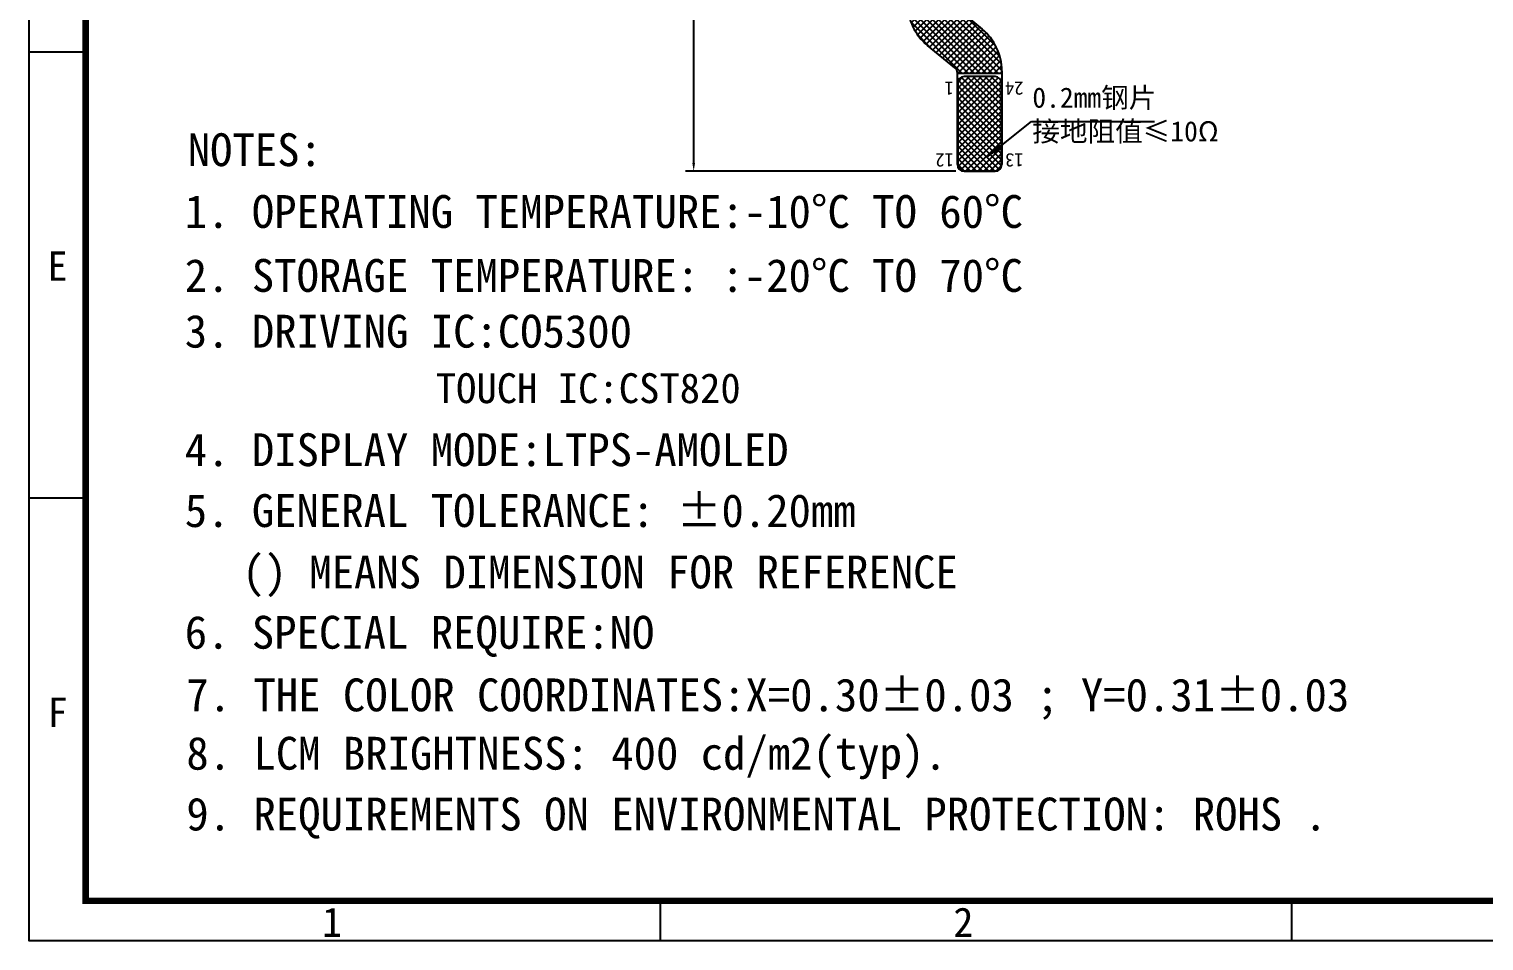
# Model space of a CAD drawing. Header units: millimetres. Extents: x 1387 to 2553, y -68 to 207.
# Drawn here: x 1793.7 to 1901.6, y -66.4 to 1.2 of the extents above; entities that cross this region are included whole.
import ezdxf

# ---------------------------------------------------------------- set-up
doc = ezdxf.new("R2010")
doc.units = ezdxf.units.MM
for name, color, linetype in [('035', 5, 'Continuous'), ('DIM', 3, 'Continuous'), ('DIM（标注）', 3, 'Continuous')]:
    doc.layers.add(name, color=color, linetype=linetype)
doc.layers.add('图框', color=7, linetype='Continuous', lineweight=0)
doc.styles.add('NOTE', font='ROMANS.shx', dxfattribs={"width": 0.8, "bigfont": 'EXTFONT.shx'})
doc.styles.add('宋体', font='')
doc.styles.add('彩云', font='')
doc.styles.get('宋体').set_extended_font_data('SimSun')
doc.styles.get('彩云').set_extended_font_data('KaiTi_GB2312')
doc.dimstyles.new('STANDARD$0', dxfattribs={"dimtxt": 2, "dimasz": 2, "dimexe": 0.4, "dimexo": 0.4, "dimgap": 0.4, "dimtad": 1, "dimzin": 0, "dimdsep": 46, "dimtxsty": '宋体', "dimcen": 0.4, "dimclrd": 256, "dimclre": 256, "dimclrt": 256, "dimadec": 0, "dimazin": 0, "dimtfac": 1, "dimtofl": 0, "dimtmove": 0, "dimatfit": 3, "dimfxl": 1, "dimtolj": 1, "dimtzin": 0, "dimarcsym": 0})
doc.dimstyles.new('STANDARD$7', dxfattribs={"dimtxt": 1.5, "dimasz": 1.25, "dimexe": 0.25, "dimexo": 0.25, "dimgap": 0.25, "dimtad": 0, "dimzin": 0, "dimdsep": 46, "dimtxsty": 'NOTE', "dimcen": 0.5, "dimclrd": 256, "dimclre": 5, "dimclrt": 256, "dimazin": 0, "dimtfac": 1, "dimtmove": 0, "dimatfit": 1, "dimfxl": 1, "dimtolj": 1, "dimtzin": 0, "dimarcsym": 0})

# ---------------------------------------------------------------- blocks, each defined once
blk = doc.blocks.new('*D66')
at = {"layer": 'Defpoints', "color": 0, "linetype": 'Continuous'}
for p in [(1857, 52.24, 0.22), (1842.99, -9.3), (1863.03, -9.3, 0.22)]:
    blk.add_point(p, dxfattribs=at)
at = {"layer": 'DIM（标注）', "color": 3, "linetype": 'Continuous', "lineweight": -2}
for p, q in [((1856.4, 52.24), (1842.39, 52.24)), ((1842.99, 51.64), (1842.99, 40.35)), ((1842.99, -8.7), (1842.99, 29.66)), ((1862.43, -9.3), (1842.39, -9.3))]:
    blk.add_line(p, q, dxfattribs=at)
at = {"layer": 'DIM（标注）', "color": 3, "linetype": 'Continuous'}
for points in [[(1842.89, 51.64), (1843.09, 51.64), (1842.99, 52.24)], [(1842.89, -8.7), (1843.09, -8.7), (1842.99, -9.3)]]:
    blk.add_solid(points, dxfattribs=at)
at = {"layer": 'DIM（标注）', "color": 3, "linetype": 'Continuous', "insert": (1842.99, 35.01), "char_height": 1.5, "attachment_point": 5, "rotation": 90, "style": '宋体'}
blk.add_mtext('61.54±0.5', dxfattribs=at)

msp = doc.modelspace()

# ---------------------------------------------------------------- hatches: boundary and pattern name
at = {"layer": '035'}
h = msp.add_hatch(dxfattribs=at)
h.set_pattern_fill('ANSI37', color=2, scale=0.1, angle=180, style=0)
h.set_pattern_definition([(225, (1897.7476, 134.6294), (0.2245064, -0.2245064), []), (315, (1897.7476, 134.6294), (0.2245064, 0.2245064), [])])
edge = h.paths.add_edge_path()
edge.add_line((1862.348, 27.028), (1862.348, 3.141))
edge.add_spline(control_points=[(1862.348, 3.141), (1862.349, 3.075), (1862.356, 3.025), (1862.37, 2.978)], knot_values=[0, 0, 0, 0, 1, 1, 1, 1], degree=3, periodic=0)
edge.add_arc((1862.855, 3.128), 0.507, 197.233, 213.74529)
edge.add_spline(control_points=[(1862.433, 2.846), (1862.46, 2.806), (1862.494, 2.769), (1862.532, 2.738)], knot_values=[0, 0, 0, 0, 1, 1, 1, 1], degree=3, periodic=0)
edge.add_line((1862.532, 2.738), (1864.362, 1.24))
edge.add_arc((1861.523, -2.188), 4.451, 48.17987, 50.35606, ccw=False)
edge.add_spline(control_points=[(1864.49, 1.129), (1864.679, 0.961), (1865.026, 0.59), (1865.427, -0.058), (1865.704, -0.768), (1865.793, -1.268), (1865.814, -1.519)], knot_values=[0, 0, 0, 0, 0.2502677, 0.5002028, 0.7508113, 1, 1, 1, 1], degree=3, periodic=0)
edge.add_arc((1861.475, -1.88), 4.354, 0.32059, 4.76273, ccw=False)
edge.add_line((1865.829, -1.856), (1865.829, -2.019))
edge.add_line((1865.829, -2.019), (1862.529, -2.019))
edge.add_spline(control_points=[(1862.529, -2.019), (1862.528, -1.97), (1862.521, -1.92), (1862.507, -1.872)], knot_values=[0, 0, 0, 0, 1, 1, 1, 1], degree=3, periodic=0)
edge.add_arc((1862.022, -2.023), 0.507, 17.233, 33.74529)
edge.add_spline(control_points=[(1862.444, -1.741), (1862.417, -1.7), (1862.383, -1.664), (1862.345, -1.633)], knot_values=[0, 0, 0, 0, 1, 1, 1, 1], degree=3, periodic=0)
edge.add_line((1862.345, -1.633), (1860.315, 0.03))
edge.add_arc((1863.154, 3.457), 4.451, 228.17987, 230.35606, ccw=False)
edge.add_spline(control_points=[(1860.187, 0.14), (1859.998, 0.308), (1859.651, 0.68), (1859.25, 1.328), (1858.973, 2.037), (1858.884, 2.537), (1858.863, 2.788)], knot_values=[0, 0, 0, 0, 0.2502677, 0.5002028, 0.7508113, 1, 1, 1, 1], degree=3, periodic=0)
edge.add_arc((1863.202, 3.149), 4.354, 180.32059, 184.76273, ccw=False)
edge.add_line((1858.848, 3.125), (1858.848, 27.028))
edge.add_line((1858.848, 27.028), (1862.348, 27.028))
h = msp.add_hatch(dxfattribs=at)
h.set_pattern_fill('ANSI37', color=5, scale=0.1, angle=180, style=0)
h.set_pattern_definition([(225, (1995.78034, 129.6294), (0.2245064, -0.2245064), []), (315, (1995.78034, 129.6294), (0.2245064, 0.2245064), [])])
edge = h.paths.add_edge_path()
edge.add_arc((1865.329, -2.753), 0.47, 0.00013, 90)
edge.add_line((1865.329, -2.283), (1863.029, -2.283))
edge.add_arc((1863.029, -2.753), 0.47, 90, 179.99987)
edge.add_line((1862.559, -2.753), (1862.559, -8.803))
edge.add_spline(control_points=[(1862.559, -8.803), (1862.561, -8.865), (1862.57, -8.92), (1862.589, -8.971)], knot_values=[0, 0, 0, 0, 1, 1, 1, 1], degree=3, periodic=0)
edge.add_spline(control_points=[(1862.589, -8.971), (1862.598, -8.994), (1862.643, -9.088), (1862.766, -9.211), (1862.888, -9.255), (1862.941, -9.265)], knot_values=[0, 0, 0, 0, 0.159319, 0.6664703, 1, 1, 1, 1], degree=3, periodic=0)
edge.add_spline(control_points=[(1862.941, -9.265), (1862.969, -9.27), (1862.999, -9.273), (1863.03, -9.274)], knot_values=[0, 0, 0, 0, 1, 1, 1, 1], degree=3, periodic=0)
edge.add_line((1863.029, -9.273), (1865.328, -9.273))
edge.add_spline(control_points=[(1865.328, -9.274), (1865.39, -9.272), (1865.445, -9.262), (1865.496, -9.243)], knot_values=[0, 0, 0, 0, 1, 1, 1, 1], degree=3, periodic=0)
edge.add_spline(control_points=[(1865.496, -9.243), (1865.519, -9.234), (1865.613, -9.189), (1865.736, -9.066), (1865.78, -8.944), (1865.79, -8.891)], knot_values=[0, 0, 0, 0, 0.1592859, 0.666418, 1, 1, 1, 1], degree=3, periodic=0)
edge.add_spline(control_points=[(1865.79, -8.891), (1865.795, -8.863), (1865.798, -8.834), (1865.799, -8.803)], knot_values=[0, 0, 0, 0, 1, 1, 1, 1], degree=3, periodic=0)
edge.add_line((1865.799, -8.803), (1865.799, -2.753))

# ---------------------------------------------------------------- linework, layer by layer
at = {"color": 2, "linetype": 'Continuous'}
for p, q in [((1862.532, 2.738, 2.674), (1864.362, 1.24, 2.674)), ((1862.345, -1.633, 2.674), (1860.315, 0.03, 2.674)), ((1862.529, -8.803, 2.674), (1862.529, -2.019, 2.674)), ((1865.829, -1.856, 2.674), (1865.829, -8.803, 2.674)), ((1863.029, -9.303, 2.674), (1865.329, -9.303, 2.674))]:
    msp.add_line(p, q, dxfattribs=at)
for p, q in [((1797.924, -0.471, 2.434), (1793.731, -0.471, 2.434)), ((1797.924, -33.556, 2.434), (1793.731, -33.556, 2.434)), ((1840.522, -66.379, 2.434), (1840.522, -63.405, 2.434)), ((1887.314, -66.379, 2.434), (1887.314, -63.405, 2.434))]:
    msp.add_line(p, q)
at = {"color": 7, "linetype": 'Continuous'}
for p, q in [((1862.529, -2.019, 2.674), (1865.829, -2.019, 2.674)), ((1862.559, -2.753, 2.674), (1862.559, -8.803, 2.674)), ((1865.329, -2.283, 2.674), (1863.029, -2.283, 2.674)), ((1865.799, -8.803, 2.674), (1865.799, -2.753, 2.674)), ((1863.03, -9.273, 2.674), (1865.328, -9.273, 2.674))]:
    msp.add_line(p, q, dxfattribs=at)
at = {"elevation": 2.434}
msp.add_lwpolyline([(1793.731, 131.867), (2073.259, 131.867), (2073.259, -66.379), (1793.731, -66.379), (1793.731, 131.867)], dxfattribs=at)
at = {"color": 7, "linetype": 'Continuous', "const_width": 0.481, "elevation": 2.434}
msp.add_lwpolyline([(1797.924, -63.405), (2069.066, -63.405), (2069.066, 128.894), (1797.924, 128.894)], close=True, dxfattribs=at)
at = {"color": 2, "linetype": 'Continuous'}
for centre, radius, start, end in [((1862.848, 3.125, 2.674), 4, 180, 230.69985), ((1861.829, -1.856, 2.674), 4, 0, 50.69985), ((1863.154, 3.457, 2.674), 4.451, 228.17987, 230.35606), ((1862.029, -2.019, 2.674), 0.5, 0, 50.69985), ((1863.029, -8.803, 2.674), 0.5, 180, 270), ((1865.329, -8.803, 2.674), 0.5, 270, 360)]:
    msp.add_arc(centre, radius, start, end, dxfattribs=at)
at = {"color": 7, "linetype": 'Continuous'}
for centre, start, end in [((1863.029, -2.753, 2.674), 90, 179.99987), ((1865.329, -2.753, 2.674), 0.00013, 90), ((1863.029, -8.803, 2.674), 180, 270), ((1865.329, -8.803, 2.674), 270, 360)]:
    msp.add_arc(centre, 0.47, start, end, dxfattribs=at)

# ---------------------------------------------------------------- texts
at = {"color": 2, "linetype": 'Continuous', "insert": (1862.257, -3.651, 2.674), "char_height": 1, "width": 2.96378, "attachment_point": 1, "rotation": 180, "style": '彩云'}
msp.add_mtext('{\\fSimSun|b0|i0|c134|p2;\\C1;1}', dxfattribs=at)
at = {"char_height": 2.181, "attachment_point": 1}
for s, insert, width in [('E', (1795.104, -15.244, 2.434), 12.99417), ('F', (1795.104, -48.328, 2.434), 11.75055), ('1', (1815.445, -63.898, 2.434), 3.70455), ('2', (1862.236, -63.898, 2.434), 1.8025)]:
    msp.add_mtext(s, dxfattribs=dict(at, insert=insert, width=width))
at = {"layer": '035', "color": 6, "char_height": 1, "width": 2.96378, "attachment_point": 1, "rotation": 180, "style": '彩云'}
for s, insert in [('{\\fSimSun|b0|i0|c134|p2;\\C1;24}', (1867.43, -3.651, 2.674)), ('{\\fSimSun|b0|i0|c134|p2;\\C1;12}', (1862.257, -8.979, 2.674)), ('{\\fSimSun|b0|i0|c134|p2;\\C1;13}', (1867.43, -8.979, 2.674))]:
    msp.add_mtext(s, dxfattribs=dict(at, insert=insert))
at = {"layer": 'DIM', "insert": (1868.089, -3.09), "char_height": 1.5, "width": 15.20117, "attachment_point": 1}
msp.add_mtext('{\\fSimSun|b0|i0|c134|p2;0.2mm钢片\\P接地阻值≤10Ω}', dxfattribs=at)
at = {"layer": '图框', "color": 233, "lineweight": 15, "style": '宋体'}
for s, height, p in [('NOTES:', 2.4365, (1805.489, -8.925, 2.434)), ('1. OPERATING TEMPERATURE:-10°C TO 60°C', 2.43653, (1805.268, -13.507, 2.434)), ('2. STORAGE TEMPERATURE: :-20°C TO 70°C', 2.43653, (1805.268, -18.248, 2.434)), ('3. DRIVING IC:CO5300', 2.43653, (1805.268, -22.384, 2.434)), ('     TOUCH IC:CST820', 2.21503, (1816.337, -26.497, 2.455)), ('4. DISPLAY MODE:LTPS-AMOLED', 2.43653, (1805.268, -31.172, 2.434)), ('5. GENERAL TOLERANCE: ±0.20mm', 2.43653, (1805.268, -35.686, 2.434)), ('  () MEANS DIMENSION FOR REFERENCE', 2.43653, (1806.211, -40.237, 2.434)), ('6. SPECIAL REQUIRE:NO', 2.43653, (1805.268, -44.709, 2.434)), ('7. THE COLOR COORDINATES:X=0.30%%P0.03 ; Y=0.31%%P0.03', 2.43653, (1805.387, -49.353, 2.434)), ('8. LCM BRIGHTNESS: 400 cd/m2(typ).', 2.43653, (1805.387, -53.681, 2.434)), ('9. REQUIREMENTS ON ENVIRONMENTAL PROTECTION: ROHS .', 2.43653, (1805.387, -58.188, 2.434))]:
    msp.add_text(s, height=height, dxfattribs=at).set_placement(p)

# ---------------------------------------------------------------- dimensions: what is measured, and where the dimension line sits
at = {"layer": 'DIM（标注）', "color": 3, "linetype": 'Continuous'}
dim = msp.add_linear_dim(base=(1842.986, -9.303, 2.455), p1=(1856.998, 52.238, 2.674), p2=(1863.029, -9.303, 2.674), angle=90, text='<>±0.5', dimstyle='STANDARD$0', override={"dimtxt": 1.5, "dimasz": 0.6, "dimexe": 0.6, "dimexo": 0.6, "dimgap": 0.1, "dimtad": 0, "dimcen": 2.5, "dimclrd": 3, "dimclre": 3, "dimclrt": 3, "dimtofl": 1, "dimtolj": 0}, dxfattribs=at)
dim.commit()
dim.dimension.update_dxf_attribs({"geometry": '*D66', "text_midpoint": (1842.986, 35.007, 2.455), "dimtype": 160})

# ---------------------------------------------------------------- leaders
at = {"layer": 'DIM', "color": 5}
msp.add_leader([(1864.725, -8.258), (1868.033, -5.611), (1877.146, -5.611)], dimstyle='STANDARD$7', dxfattribs=at)

doc.saveas('drawing.dxf')
